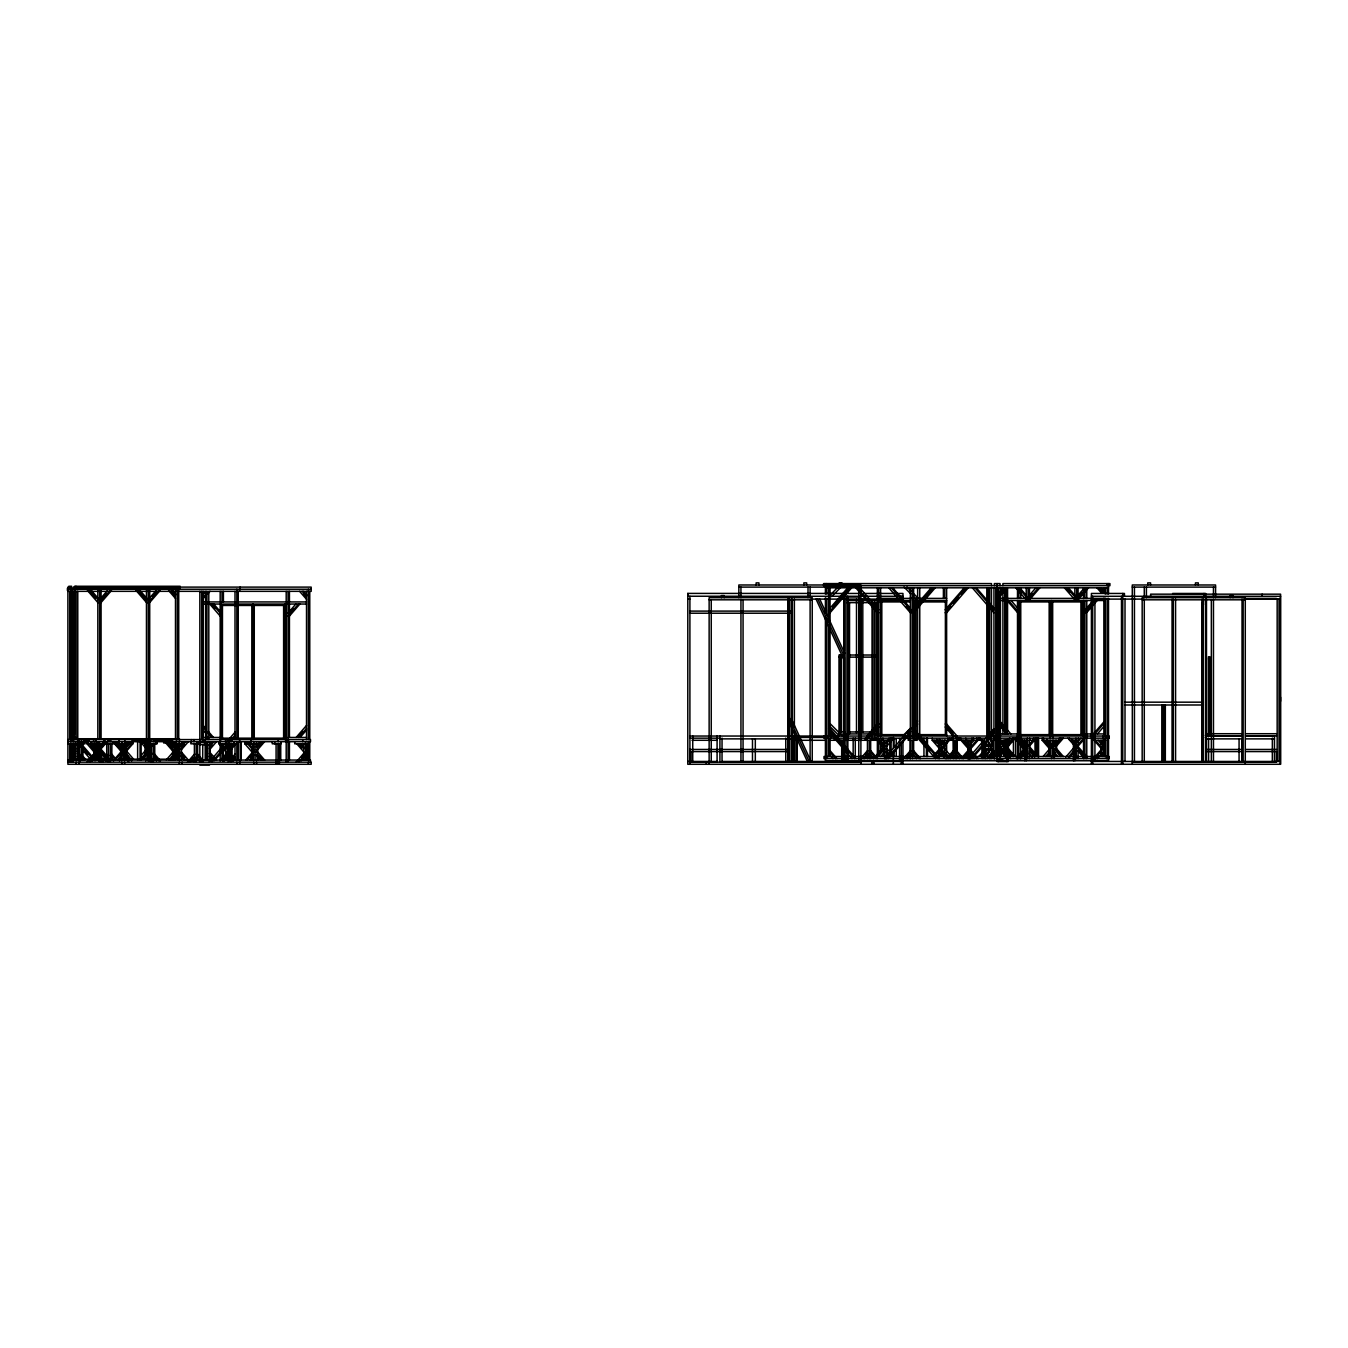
<?xml version="1.0" encoding="UTF-8"?>
<svg xmlns="http://www.w3.org/2000/svg" width="1348" height="1348" viewBox="0 0 1348 1348"><rect width="100%" height="100%" fill="white"/><g stroke="black" fill="none" stroke-linecap="round" stroke-linejoin="round"><path stroke-width="1.5" d="M860.243 593.457L687.8 593.406L687.783 596.237L902.958 596.288M851.683 587.812L830.065 612.767L828.649 612.767L828.649 609.768L847.673 587.812M829.677 596.305L829.677 593.474M935.242 587.812L913.624 612.767L912.208 612.767L912.208 609.768L931.232 587.812M1280.533 701.297L1280.533 697.152M986.787 756.514L990.78 748.528L993.223 748.528L989.23 756.514M991.555 754.846L993.223 751.527M70.652 595.479L74.966 590.491M75.252 593.154L70.652 598.478L74.359 595.816M99.668 599.54L107.503 590.491M101.083 599.54L106.307 593.508M110.098 590.491L99.668 602.522L101.083 602.522L111.496 590.491M148.297 599.54L156.132 590.491M152.324 596.524L156.233 592.008M158.727 590.491L148.297 602.522L149.712 602.522L160.126 590.491M201.678 596.338L206.008 591.334M205.132 595.327L201.678 599.321L205.402 596.659M207.71 593.996L210.002 591.334M77.341 745.444L80.594 741.686M77.678 746.691L82.009 741.686M77.426 748.342L80.88 744.349M77.678 749.673L84.604 741.686M100.072 743.81L95.759 748.797L97.174 748.797L100.409 745.056M96.685 747.955L99.921 744.214M88.715 759.817L95.236 752.285M87.013 762.159L94.849 753.33M102.448 744.298L96.685 750.954L98.084 750.954M90.131 759.817L95.337 754.172L93.922 754.172M92.793 757.323L95.101 754.661M105.7 743.506L101.083 748.831L99.668 748.831M89.608 762.159L93.922 757.172L95.337 757.172L92.102 760.912M102.751 760.828L108.514 754.172M108.767 755.503L106.458 758.166L101.083 752.285M105.262 760.912L108.514 757.172M106.677 760.912L108.834 758.419M123.595 745.444L126.847 741.686M123.932 746.691L128.245 741.686M123.662 748.342L129.442 741.686M113.771 760.053L121.606 751.207M124.522 748.797L128.852 743.81M123.932 749.673L130.84 741.686M115.187 760.053L122.095 752.066L120.68 752.066M118.085 759.497L121.539 755.503M117.765 760.053L122.095 755.049L120.68 755.049M132.845 741.686L132.845 743.81L125.937 751.796L124.522 751.796L131.447 743.81L131.447 741.686M119.45 760.912L121.606 758.419M150.454 743.338L148.297 745.832L149.712 745.832M141.254 755.301L146.46 749.286M151.751 744.837L148.297 748.831L152.021 746.169M141.237 758.301L146.46 752.285M141.355 759.817L146.578 753.785M145.685 760.828L151.448 754.172M148.263 759.497L150.555 756.835M148.213 760.912L151.448 757.172M149.628 760.912L151.785 758.419M288.034 613.087L295.852 604.039M289.432 613.087L293.358 608.571M298.447 604.039L288.034 616.087L289.432 616.087L299.863 604.039M166.36 759.817L175.493 749.286M181.121 745.444L184.373 741.686M168.955 759.817L175.493 752.285M181.458 746.691L185.788 741.686M170.37 759.817L172.982 756.801M181.205 748.342L184.659 744.349M171.297 760.053L178.206 752.066L179.621 752.066L172.713 760.053M181.458 749.673L188.383 741.686M176.049 757.559L178.206 755.049M175.307 760.053L179.621 755.049M187.49 762.159L194.398 754.172M190.051 760.828L192.36 758.166M190.068 762.159L194.398 757.172M192.562 760.912L194.735 758.419M209.294 745.444L212.546 741.686M209.631 746.691L213.961 741.686M209.378 748.342L211.687 745.68M209.631 749.673L216.556 741.686M209.075 762.159L235.007 732.217L235.007 735.216L211.67 762.159M214.45 760.575L229.564 743.136M232.311 739.968L235.058 736.8M232.362 745.056L229.126 748.797L227.711 748.797L232.041 743.81L232.109 758.082M234.619 743.81L227.711 751.796L229.126 751.796L234.889 745.141M220.112 760.828L225.874 754.172L227.29 754.172L223.835 758.166M222.639 760.912L225.874 757.172L227.29 757.172L224.054 760.912M228.098 762.159L235.007 754.172M231.822 759.497L234.114 756.835M230.693 762.159L235.007 757.172M233.187 760.912L235.344 758.419M245.724 760.053L252.632 752.066L254.047 752.066L247.139 760.053M262.034 741.686L257.721 746.691L256.305 746.691L260.619 741.686L260.518 743.81L261.933 743.81L259.625 746.472M259.76 745.68L263.214 741.686M250.475 757.559L252.632 755.049M264.629 741.686L257.721 749.673L256.305 749.673M249.717 760.053L254.047 755.049M296.105 737.457L306.518 725.426M298.818 735.957L302.727 731.442M298.683 737.457L306.518 728.426M300.099 737.457L306.619 729.925M296.105 762.159L303.907 753.144M301.413 757.643L304.025 754.644M298.683 762.159L303.907 756.144M301.413 760.66L304.025 757.643M828.649 612.767L850.268 587.812M916.337 606.634L931.283 589.379M912.208 612.767L933.827 587.812M964.241 587.812L945.218 609.768L946.633 609.768L965.657 587.812M950.626 606.533L945.218 612.767L946.633 612.767L968.252 587.812M953.322 603.415L958.731 597.181M961.427 594.047L966.836 587.812M868.348 736.042L878.778 724.011L877.363 724.011L866.949 736.042L866.949 738.165M870.943 736.042L878.778 727.01M999.02 592.8L1003.35 587.812M1000.435 592.8L1004.749 587.812M1001.328 593.137L1005.928 587.812M1007.344 587.812L1000.435 595.799L999.02 595.799M860.513 758.638L867.438 750.651M865.382 754.644L867.691 751.982M863.108 758.638L867.438 753.65M864.523 758.638L867.758 754.897M886.529 741.906L888.703 739.412M875.29 756.514L882.215 748.528L885.029 748.528L878.121 756.514M886.866 743.152L891.197 738.165M876.705 756.514L883.614 748.528M890.068 740.827L892.376 738.165M886.866 746.152L893.775 738.165M880.716 756.514L885.029 751.527L883.614 751.527M907.693 733.413L910.422 730.262M1028.035 596.861L1035.871 587.812M888.45 758.638L910.422 733.278M1029.451 596.861L1032.062 593.845M1038.466 587.812L1028.035 599.843L1028.035 587.812M1029.451 599.843L1039.881 587.812M903.463 758.638L910.372 750.651M907.187 755.975L910.641 751.982M906.058 758.638L910.372 753.65M907.474 758.638L910.709 754.897M940.971 745.276L945.302 740.288M932.816 756.514L939.741 748.528M934.535 755.975L939.994 749.859M938.259 753.313L940.55 750.651L939.152 750.651M942.387 756.514L942.387 748.393L951.317 738.165M935.9 757.391L939.152 753.65L940.55 753.65L937.315 757.391M1076.664 596.861L1084.5 587.812M1078.08 596.861L1082.006 592.328M1087.095 587.812L1076.664 599.843L1076.664 587.812M1078.08 599.843L1088.51 587.812M946.414 758.638L953.322 750.651M948.975 757.306L953.575 751.982M949.009 758.638L953.322 753.65M950.407 758.638L953.659 754.897M1093.194 600.517L1085.376 609.566L1086.774 609.566L1094.61 600.517M969.751 745.276L974.065 740.288M1090.583 606.533L1085.376 612.548L1086.774 612.548L1097.205 600.517M962.152 757.306L967.915 750.651M978.075 738.165L978.075 740.288L971.15 748.275L969.751 748.275L976.66 740.288L976.66 738.165M963.55 757.306L967.021 753.313M964.663 757.391L967.915 753.65M966.078 757.391L968.235 754.897M967.999 758.638L993.948 728.695L993.948 731.694L970.594 758.638L967.999 758.638L967.965 740.288M991.252 733.413L993.981 730.262M972.009 758.638L993.981 733.278M979.069 756.514L985.995 748.528L988.809 748.528L981.9 756.514M980.485 756.514L987.393 748.528M984.495 756.514L988.809 751.527M987.022 758.638L993.948 750.651M999.02 745.276L1003.35 740.288M990.746 755.975L994.201 751.982M1000.435 745.276L1004.749 740.288M989.617 758.638L993.948 753.65M1002.474 744.281L1005.928 740.288M991.033 758.638L994.268 754.897M1000.435 748.275L1007.344 740.288M1006.636 741.906L1009.888 738.165M1006.72 744.821L1012.483 738.165M1013.898 738.165L1006.973 746.152L1008.388 746.152L1015.297 738.165M1017.083 757.138L1023.604 749.606M1016.308 758.638L1023.216 750.651L1024.632 750.651L1017.706 758.638M1029.198 744.821L1034.961 738.165L1035.079 756.514M1028.777 745.613L1033.377 740.288L1033.377 738.165M1029.451 746.152L1036.376 738.165M1020.301 758.638L1024.632 753.65M1052.03 744.029L1055.265 740.288M1053.647 743.152L1055.804 740.659M1052.35 745.276L1056.68 740.288M1043.066 756.514L1049.974 748.528M1052.097 746.944L1055.551 742.95M1060.556 738.165L1053.647 746.152L1056.461 746.152L1063.387 738.165M1052.35 748.275L1059.275 740.288L1059.275 738.165M1045.66 756.514L1048.896 752.774M1055.063 746.152L1061.971 738.165M1047.059 756.514L1049.233 754.021M1077.76 741.906L1080.995 738.165M1065.712 757.138L1073.53 748.106M1077.827 744.821L1083.59 738.165M1068.307 757.121L1073.53 751.106M1078.08 746.152L1085.005 738.165M1069.722 757.121L1073.631 752.605M1093.43 733.935L1103.86 721.888L1105.276 721.888L1094.846 733.935M1097.44 733.935L1105.276 724.887L1103.86 724.887M1093.43 758.638L1103.86 746.607L1105.276 746.607L1094.846 758.638M1096.025 758.638L1098.637 755.621M1097.44 758.638L1105.276 749.589M830.183 595.007L838.17 587.02M831.615 596.591L841.135 587.054M902.655 736.042L910.827 727.886M913.556 725.157L917.634 721.079M913.641 728.055L917.634 724.061M978.817 756.514L982.81 752.521M738.839 587.105L860.9 587.105M1132.286 587.105L1215.576 587.105M1108.511 587.812L825.414 587.812L825.414 594.08M1004.311 588.655L1007.563 588.655L1007.563 731.829M67.889 589.228L311.186 589.228M67.889 591.334L311.186 591.334L311.186 587.105L73.618 587.105L73.618 589.228M199.841 592.193L202.672 592.193L202.672 741.686M863.613 593.457L902.958 593.457L902.958 599.102L901.29 599.102L901.29 596.288M1172.608 593.457L1205.651 593.457L1205.651 596.288M1091.408 596.288L1280.6 596.288M846.746 596.995L859.316 596.995L859.316 732.891M877.363 598.394L946.633 598.394M999.02 598.394L1105.276 598.394M1245.569 598.394L1276.421 598.394M687.783 599.102L689.906 599.102M811.125 599.102L859.316 599.102M899.183 599.102L861.086 599.102L861.119 732.318M1091.408 599.102L1143.205 599.102M1243.901 599.102L1280.347 599.102M709.132 599.809L812.237 599.809M1142.177 599.809L1245.282 599.809M846.999 600.517L910.473 600.517M946.717 600.517L913.742 600.517L913.775 608.15M999.02 600.517L1105.276 600.517M201.678 601.933L306.518 601.933M880.581 601.933L910.372 601.933M913.775 601.933L946.616 601.933M1019.678 601.933L1083.219 601.933M1203.663 601.933L1202.247 601.933L1202.247 761.452M99.246 602.522L97.831 602.522L87.418 590.491M147.876 602.522L146.46 602.522L136.047 590.491M846.999 602.64L878.677 602.64M201.678 604.039L306.518 604.039M1202.247 604.039L1203.663 604.039M221.241 605.454L285.911 605.454M877.363 609.768L878.778 609.768L861.119 589.379M1017.504 609.566L1018.92 609.566L1011.101 600.517M689.873 611.099L790.181 611.099M689.873 613.222L790.181 613.222M844 655.01L838.995 655.01L838.995 734.07L845.213 734.07M848.162 655.01L877.194 655.01M838.995 657.133L844 657.133M848.162 657.133L877.194 657.133M1208.465 658.902L1209.881 658.902M1125.007 702.173L1203.41 702.173M1125.007 704.987L1203.41 704.987M791.343 722.68L789.456 722.68L807.317 761.452M945.218 724.011L946.633 724.011L957.063 736.042M838.995 731.947L845.213 731.947M848.162 731.947L872.19 731.947M1206.477 733.716L1241.457 733.716M1245.569 733.716L1276.421 733.716M846.999 733.935L878.677 733.935M999.02 733.935L1018.92 733.935M1085.376 733.935L1105.276 733.935M880.581 734.643L904.407 734.643M946.616 734.643L913.775 734.643L913.927 738.165M1019.678 734.643L1083.219 734.643M1202.247 735.334L1203.663 735.334M1206.477 735.84L1241.457 735.84M1245.569 735.84L1276.421 735.84M689.906 736.042L1109.252 736.042L1109.252 738.165L823.881 738.165L823.881 736.042M1206.477 736.042L1241.508 736.042M1245.603 736.042L1274.467 736.042L1274.467 762.328M201.678 737.457L220.179 737.457M288.034 737.457L306.518 737.457M824.993 737.457L793.551 737.457L793.551 761.452M1202.247 737.457L1203.663 737.457M221.241 738.165L285.911 738.165M689.906 738.165L719.916 738.165M70.231 738.738L72.051 738.738L72.051 598.849M74.106 738.738L72.691 738.738L72.691 740.844M75.943 738.738L179.453 738.738L179.453 740.844M719.916 738.873L794.376 738.873M892.713 738.873L896.251 738.873L896.251 756.464M1206.477 738.873L1241.879 738.873L1241.879 761.452M1245.619 738.873L1274.467 738.873M67.889 739.58L310.495 739.58L310.495 741.686L67.889 741.686M691.996 740.288L717.052 740.288M793.551 740.288L826.29 740.288M829.189 740.288L893.353 740.288M932.226 738.165L932.226 740.288L960.113 740.288L960.113 738.165M960.989 738.165L960.989 740.288L978.075 740.288M995.144 740.288L990.965 740.288L991.066 738.165M998.851 740.288L1009.416 740.288L1009.416 738.165M1016.308 740.288L1017.706 740.288L1024.632 748.275L1023.216 748.275L1016.308 740.288L1016.308 738.165M1019.678 740.288L1033.377 740.288M1042.189 738.165L1042.189 740.288L1059.275 740.288M1093.464 740.288L1105.697 740.288M83.795 740.844L89.221 740.844M131.952 740.844L149.123 740.844M154.666 740.844L172.696 740.844M999.256 741.13L1008.388 741.13M199.841 742.546L210.221 742.546L210.221 744.652L199.841 744.652M116.417 742.967L113.822 742.967L120.73 750.954L122.146 750.954L115.776 743.81L115.776 741.686M148.432 742.967L141.22 742.967L141.22 740.844M173.252 742.967L163.681 742.967L163.681 740.844M883.614 743.152L885.029 743.152L880.716 738.165M67.889 743.81L85.076 743.81L85.076 741.686M87.013 741.686L87.013 743.81L104.082 743.81L104.082 741.686M115.776 743.81L117.192 743.81M118.506 743.81L132.845 743.81M156.84 743.81L156.84 741.686L156.89 743.81L147.909 743.81L147.909 741.686M176.184 743.81L182.148 743.81L182.148 741.686M199.79 743.81L190.843 743.81L190.843 741.686M218.966 741.686L218.966 743.81L236.844 743.81M244.847 741.686L244.847 743.81L248.773 743.81M250.61 743.81L259.389 743.81L259.389 741.686M308.355 743.81L294.723 743.81L294.723 741.686M942.387 748.275L940.971 748.275L947.897 740.288L947.897 738.165M1094.121 740.288L1101.03 748.275L1102.445 748.275L1102.445 740.288M77.19 748.831L78.605 748.831M149.712 749.286L148.297 749.286L152.206 753.802M787.889 749.454L689.772 749.454L689.772 764.282M1206.477 749.454L1241.457 749.454M1245.569 749.454L1276.421 749.454M77.19 751.207L78.605 751.207M689.772 751.577L787.889 751.577M1206.477 751.577L1241.457 751.577M1245.569 751.577L1276.421 751.577L1276.371 762.159L1245.569 762.159M95.337 751.796L93.922 751.796L87.013 743.81M227.29 751.796L225.874 751.796L218.966 743.81M253.188 751.796L251.773 751.796L244.847 743.81M256.305 752.066L257.721 752.066L264.629 760.053M71.141 754.172L69.725 754.172L72.034 756.835M969.128 756.514L823.999 756.514L823.999 758.638L1109.252 758.638L1109.252 756.514L1076.85 756.514M974.25 756.514L1024.834 756.514M1028.945 756.514L1074.12 756.514M125.937 757.172L124.522 757.172L128.852 762.159M229.126 757.172L227.711 757.172L230.946 760.912M76.769 759.194L91.293 759.194M96.837 759.194L106.762 759.194L106.711 742.883M123.679 759.194L149.123 759.194M156.739 759.194L179.453 759.194M1002.727 759.48L998.598 759.48L998.598 761.603M67.889 760.053L310.495 760.053L310.495 762.159M68.815 761.317L71.629 761.317M687.783 761.452L689.906 761.452M691.861 761.452L717.355 761.452M722.039 761.452L787.889 761.452L787.957 599.102M902.958 761.452L788.209 761.452L788.209 599.102M1091.408 761.452L1280.347 761.452M67.889 762.159L311.186 762.159L311.186 764.282L67.889 764.282L67.889 587.105L70.719 587.105L70.719 741.686M689.772 762.159L860.9 762.159M1132.337 762.159L1245.282 762.159M199.841 765.125L209.513 765.125M906.985 587.02L910.978 591.014M913.641 593.676L917.634 597.669M904.019 587.054L910.827 593.861M913.556 596.591L917.634 600.669M978.817 738.165L982.81 742.158M830.25 723.792L842.5 736.042M830.183 726.724L839.501 736.042M1100.945 587.812L1105.276 592.8M1100.625 589.059L1102.782 591.553M1098.35 587.812L1102.967 593.137M1096.952 587.812L1101.552 593.137M1068.425 587.812L1074.946 595.344M1067.009 587.812L1074.845 596.861M1065.83 587.812L1069.739 592.328M1064.415 587.812L1074.845 599.843L1074.845 587.812M1019.796 587.812L1026.317 595.344M1019.678 589.312L1026.216 596.861M1015.785 587.812L1026.216 599.843L1026.216 587.812M1008.506 600.517L1018.92 612.548L1017.504 612.548L1007.091 600.517M976.34 587.812L993.998 608.201M974.924 587.812L993.948 609.785M989.954 606.533L992.65 609.65M972.329 587.812L993.948 612.767M1098.131 740.288L1102.445 745.276M1095.536 740.288L1102.445 748.275M1071.593 739.412L1073.749 741.906M1078.08 746.607L1087.196 757.138M1077.979 748.106L1084.483 755.621M1071.643 740.827L1073.952 743.489M1067.919 738.165L1073.682 744.821M1079.394 751.106L1083.303 755.621M1077.979 751.106L1083.202 757.121M1063.387 756.514L1056.461 748.528L1053.647 748.528L1060.556 756.514M1055.063 748.528L1061.971 756.514M1046.739 739.412L1048.896 741.906M1046.2 740.288L1050.53 745.276M1045.374 740.827L1047.666 743.489M1046.958 742.782L1049.115 745.276M1053.647 751.527L1057.961 756.514M1042.189 740.288L1049.115 748.275L1050.53 748.275L1043.605 740.288L1043.605 738.165M892.764 587.812L910.439 608.201M1029.451 746.607L1038.583 757.138M891.365 587.812L910.372 609.768M1021.851 739.496L1024.16 742.158M1029.35 748.106L1035.854 755.621M906.395 606.533L909.091 609.65M1020.453 739.496L1023.907 743.489M1030.765 751.106L1033.377 754.122M888.77 587.812L910.372 612.767M1020.301 740.288L1024.632 745.276M1029.35 751.106L1034.573 757.121M1021.059 742.782L1023.216 745.276M1028.777 753.313L1032.231 757.306M1010.848 733.935L1000.435 721.888L999.02 721.888L1002.929 726.404M1008.27 733.935L1000.435 724.887L999.02 724.887L1006.855 733.935M1015.297 756.514L1008.388 748.528L1006.973 748.528L1013.898 756.514M1006.72 749.859L1012.483 756.514M1008.051 752.774L1010.208 755.268M1006.636 752.774L1009.888 756.514M1010.848 758.638L1000.435 746.607L999.02 746.607L1002.929 751.106M1008.27 758.638L1000.435 749.589L999.02 749.589L1006.855 758.638M857.159 587.812L878.778 612.767L877.363 612.767L855.744 587.812M986.652 740.659L988.809 743.152M981.63 739.496L987.393 746.152M979.069 738.165L985.995 746.152L988.809 746.152L985.354 742.158L985.388 758.638M965 740.288L968.235 744.029M963.584 740.288L967.915 745.276M962.405 740.288L968.167 746.944M978.075 758.638L971.15 750.651L969.751 750.651L976.66 758.638M960.989 740.288L967.915 748.275M946.532 725.51L953.036 733.042M946.633 727.01L954.468 736.042M969.751 753.65L974.065 758.638M945.218 727.01L953.053 736.042M963.483 758.638L956.575 750.651L955.159 750.651L962.068 758.638M955.159 753.65L959.473 758.638M939.32 739.412L942.555 743.152M936.793 739.496L940.264 743.489M944.392 748.528L950.155 755.183M936.237 740.288L940.55 745.276L939.152 745.276L934.821 740.288M944.392 751.527L948.722 756.514M933.642 740.288L935.95 742.95M938.259 745.613L940.55 748.275L939.152 748.275L932.226 740.288M948.15 757.306L942.387 750.651L940.971 750.651L947.897 758.638M944.072 752.774L947.307 756.514M940.971 753.65L945.302 758.638M939.556 758.638L913.624 728.695L912.208 728.695L938.157 758.638M915.006 733.278L930.103 750.701M912.208 731.694L935.563 758.638M920.532 758.638L913.624 750.651L912.208 750.651L919.134 758.638M912.208 753.65L916.539 758.638M878.121 738.165L885.029 746.152L882.215 746.152L875.29 738.165M886.866 748.528L893.775 756.514M876.705 738.165L883.614 746.152M886.866 751.527L891.197 756.514M886.529 752.774L888.703 755.268M877.599 758.638L870.673 750.651L869.275 750.651L876.183 758.638M869.275 753.65L873.588 758.638M855.997 758.638L830.065 728.695L828.649 728.695L854.598 758.638M831.43 733.278L845.162 749.117M828.649 731.694L852.003 758.638M836.973 758.638L830.065 750.651L828.649 750.651L835.575 758.638M828.649 753.65L832.98 758.638M303.603 591.334L306.855 595.091M302.205 591.334L306.518 596.338M303.317 593.996L305.625 596.659M299.61 591.334L306.518 599.321M213.759 604.039L220.28 611.588M212.344 604.039L220.179 613.087M211.164 604.039L215.073 608.555M209.749 604.039L220.179 616.087M172.578 590.491L175.813 594.232M171.162 590.491L175.493 595.479M171.129 591.823L174.6 595.816M168.567 590.491L175.493 598.478M300.789 743.81L304.025 747.55M299.374 743.81L303.704 748.797M299.34 745.141L301.649 747.803M296.779 743.81L303.704 751.796M140.04 590.491L147.876 599.54L146.46 599.54L138.625 590.491M137.445 590.491L145.264 599.523M249.717 741.686L254.047 746.691M259.76 756.059L263.214 760.053M247.139 741.686L254.047 749.673L252.632 749.673L245.724 741.686M262.034 760.053L257.721 755.049L256.305 755.049L260.619 760.053M91.411 590.491L99.246 599.54L97.831 599.54L90.013 590.491M88.816 590.491L95.337 598.023M221.561 743.81L225.874 748.797M232.581 758.166L229.126 754.172L227.711 754.172L232.328 759.497M205.705 728.426L203.093 725.426L201.678 725.426L205.587 729.942M208.3 731.442L213.523 737.457M208.199 732.941L212.108 737.457M201.678 728.426L205.587 732.941M209.631 752.066L216.556 760.053M209.378 753.397L211.687 756.059M209.631 755.049L213.961 760.053M209.294 756.312L212.546 760.053M209.614 757.643L212.209 760.66M203.413 760.828L197.65 754.172L196.235 754.172L203.144 762.159M196.235 757.172L200.549 762.159M175.307 741.686L179.621 746.691M172.713 741.686L179.621 749.673L178.206 749.673L171.297 741.686M181.458 752.066L188.383 760.053M181.205 753.397L184.659 757.391M181.458 755.049L185.788 760.053M169.747 742.967L172.999 746.708M181.121 756.312L184.373 760.053M168.348 742.967L172.662 747.955M167.152 742.967L172.915 749.623M165.753 742.967L172.662 750.954M144.64 742.091L146.797 744.585M154.7 754.172L160.463 760.828M143.225 742.091L146.46 745.832M154.447 755.503L159.047 760.828M140.697 742.175L146.46 748.831M154.363 758.419L156.537 760.912M148.297 752.285L150.909 755.284M126.678 751.207L133.604 759.194M117.765 741.686L122.095 746.691L120.68 746.691L117.445 742.95M126.678 754.206L131.009 759.194M115.187 741.686L122.095 749.673L120.68 749.673L113.771 741.686M131.7 760.828L125.937 754.172L124.522 754.172L127.976 758.166M123.932 752.066L130.84 760.053M126.358 755.453L129.593 759.194M123.662 753.397L129.442 760.053M123.932 755.049L128.245 760.053M123.595 756.312L126.847 760.053M111.749 754.172L116.366 759.497M111.496 755.503L114.951 759.497M111.429 758.419L113.586 760.912M107.604 756.801L101.083 749.286L99.668 749.286L107.486 758.317M93.231 743.506L95.523 746.169M91.934 742.967L95.169 746.708M99.668 752.285L106.189 759.817M90.518 742.967L94.849 747.955M91.007 743.81L95.337 748.797L93.922 748.797L89.608 743.81M103.847 759.986L98.084 753.33L96.685 753.33L102.448 759.986M90.232 745.629L93.686 749.623M102.937 760.828L97.174 754.172L95.759 754.172L102.667 762.159M99.331 759.665L95.759 757.172L100.072 762.159M77.965 740.103L71.141 732.217L69.725 732.217L75.185 738.519M83.424 746.404L95.708 760.592M83.374 747.988L94.293 760.592M71.141 735.216L73.887 738.384M84.873 751.072L87.62 754.24M69.725 735.216L73.854 739.968M83.458 751.072L90.333 758.991M83.205 756.531L85.514 759.194M77.678 752.066L84.604 760.053M77.426 753.397L80.88 757.391M77.678 755.049L82.009 760.053M77.341 756.312L80.594 760.053M69.725 757.172L71.882 759.665M990.729 738.165L993.223 743.152M989.23 738.165L993.223 746.152L990.78 746.152L987.579 739.766M819.753 599.102L844.775 653.477M817.882 599.102L843.764 655.364M816.046 599.102L843.764 659.357M811.024 761.452L791.343 718.686L789.456 718.686L809.154 761.452M1280.347 596.288L1280.347 764.282M1279.033 599.102L1279.033 761.452M1277.163 599.102L1277.163 761.452M1272.344 738.064L1272.344 762.328M1262.132 594.165L1262.132 596.288M1245.282 764.282L1245.282 597.686L1142.177 597.686L1142.177 762.159M1243.159 599.809L1243.159 762.159M1242.03 599.102L1242.03 761.452M1239.065 738.873L1239.065 761.452M1232.999 597.686L1232.999 595.58L1230.168 595.58L1230.168 597.686M1215.576 597.686L1215.576 584.981L1132.286 584.981L1132.337 764.282M1213.47 587.105L1213.47 597.686M1213.47 599.809L1213.47 762.159M1211.347 599.809L1211.347 762.159M1209.881 735.84L1209.881 656.779L1208.465 656.779L1208.465 735.84M1208.6 738.064L1208.6 762.328M1206.477 599.102L1206.477 762.159M1205.651 599.102L1205.651 761.452M1203.966 593.457L1203.966 596.288M1203.41 599.102L1203.41 761.452M1202.13 599.102L1202.13 761.452M1198.288 584.981L1198.288 582.875L1195.457 582.875L1195.457 584.981M1175.574 599.102L1175.574 761.452M1173.333 599.102L1173.333 761.452M1172.052 599.102L1172.052 761.452M1165.329 704.987L1165.329 761.452M1164.049 704.987L1164.049 761.452M1163.088 704.987L1163.088 761.452M1161.808 704.987L1161.808 761.452M1150.569 584.981L1150.569 582.875L1147.738 582.875L1147.738 584.981M1150.619 596.288L1150.619 594.165L1280.6 594.165L1280.6 764.282L687.783 764.282L687.8 593.406M1146.407 587.105L1146.407 597.686M1144.284 587.105L1144.284 597.686M1144.284 599.809L1144.284 762.159M1134.443 587.105L1134.443 762.159M1125.007 599.102L1125.007 761.452M1124.451 596.288L1124.451 593.457L1091.408 593.457L1091.408 764.282M1122.766 593.457L1122.766 764.282M1121.485 596.288L1121.485 764.282M1108.511 583.583L1108.511 594.08M1108.511 598.242L1108.511 736.075M1108.511 738.165L1108.511 756.835M1108.511 758.638L1108.511 760.761L825.414 760.761L825.414 617.047M1107.837 736.042L1107.837 738.165M1107.837 756.514L1107.837 758.638M1107.112 583.583L1107.112 585.689M1107.112 587.812L1107.112 594.08M1107.112 598.242L1107.112 736.042M1107.112 738.165L1107.112 756.514M1106.422 736.042L1106.422 738.165M1106.422 756.514L1106.422 758.638M1105.276 587.812L1105.276 594.08M1105.276 598.242L1105.276 736.042M1105.276 738.165L1105.276 756.514M1104.282 740.288L1104.282 748.393M1104.282 752.454L1104.282 756.514M1103.86 587.812L1103.86 591.991M1103.86 598.242L1103.86 733.952M1103.86 738.165L1103.86 756.514M1102.866 736.042L1102.866 738.165M1102.445 752.454L1102.445 756.514M1101.03 740.288L1101.03 744.349M1101.03 748.393L1101.03 756.514M1094.93 599.102L1094.93 761.452M1092.689 596.288L1092.689 764.282M1092.049 738.165L1092.049 740.288M1086.774 587.812L1086.774 598.394M1086.774 600.517L1086.774 758.638M1084.955 587.812L1084.955 598.394M1084.955 600.517L1084.955 758.638M1083.539 587.812L1083.539 598.394M1083.539 600.517L1083.539 758.638M1083.219 600.517L1083.219 736.042M1081.989 601.933L1081.989 734.643M1080.928 601.933L1080.928 734.643M1078.383 738.165L1078.383 740.288L1069.587 740.288L1069.587 738.165M1078.08 587.812L1078.08 596.17M1078.08 740.288L1078.08 758.638M1076.243 740.288L1076.243 758.638M1075.94 738.165L1075.94 740.288M1074.845 740.288L1074.845 760.761M1073.429 740.288L1073.429 760.761M1056.461 744.349L1056.461 750.432M1056.36 744.349L1056.36 750.432M1054.995 752.454L1055.063 756.514M1054.069 756.514L1054.069 758.638M1053.58 740.288L1053.58 756.514M1052.67 601.933L1052.67 734.643M1052.67 736.042L1052.67 738.165M1052.35 740.288L1052.35 756.514M1051.625 756.514L1051.625 758.638M1051.44 600.517L1051.44 736.042M1050.53 740.288L1050.53 756.514M1050.227 601.933L1050.227 734.643M1050.21 736.042L1050.21 738.165M1049.165 601.933L1049.165 734.643M1049.115 740.288L1049.115 756.514M1038.583 738.165L1038.583 756.514M1037.522 738.165L1037.522 756.514M1036.14 738.165L1036.14 756.514M1029.754 738.165L1029.754 740.288M1029.451 587.812L1029.451 596.17M1029.451 740.288L1029.451 758.638M1027.614 740.288L1027.614 758.638M1027.311 738.165L1027.311 740.288M1026.216 740.288L1026.216 760.761M1024.8 740.288L1024.8 760.761M1024.632 740.288L1024.632 756.514M1023.216 740.288L1023.216 756.514M1020.756 587.812L1020.756 598.394M1020.756 600.517L1020.756 758.638M1019.829 601.933L1019.829 734.643M1018.92 587.812L1018.92 598.394M1018.92 600.517L1018.92 758.638M1017.706 738.165L1017.706 740.288M1017.504 587.812L1017.504 598.394M1017.504 600.517L1017.504 758.638M1015.55 738.165L1015.55 756.514M1013.426 738.165L1013.426 756.514M1008.388 744.972L1008.388 756.514M1008.27 759.48L1008.27 761.603L997.183 761.603L997.183 583.583M1007.563 739.007L1007.596 756.514M1006.973 744.972L1006.973 748.831M1006.855 759.48L1006.855 761.603M1006.535 740.204L1006.535 756.514M1006.147 588.655L1006.147 733.935M1005.153 740.204L1005.153 754.476M1004.732 590.761L1004.732 733.935M1004.091 742.243L1004.091 756.514M1003.603 743.051L1003.603 750.752M1002.912 585.689L1002.912 583.583L1109.926 583.583L1109.926 585.689L823.594 585.689L823.594 583.583L991.471 583.583L991.471 585.689M1002.912 588.655L1002.912 733.935M1001.16 746.893L1001.16 756.514M1000.435 587.812L1000.435 736.042M1000.435 738.165L1000.435 756.514M1000.014 585.689L1000.014 583.583L994.369 583.583L994.369 585.689M1000.014 594.974L1000.014 733.935M1000.014 736.042L1000.014 738.165M1000.014 739.833L1000.014 744.349M1000.014 750.533L1000.014 758.638M998.598 587.812L998.598 736.042M998.598 738.165L998.598 756.514M995.768 587.812L995.768 736.042M995.768 738.165L995.768 756.514M994.369 736.042L994.369 738.165M993.948 587.812L993.948 736.042M993.948 738.165L993.948 756.514M993.223 740.288L993.223 752.454M991.471 587.812L991.471 736.042M990.78 744.349L990.78 750.432M990.645 744.349L990.645 750.432M989.634 587.812L989.634 736.042M988.809 742.31L988.809 752.454M988.219 587.812L988.219 736.042M987.528 738.165L987.528 740.288M987.393 752.454L987.393 756.514M986.803 587.812L986.803 736.042M983.973 758.638L983.973 740.288L979.996 740.288L979.996 738.165M982.524 740.288L982.524 754.56M982.136 740.288L982.136 758.638M980.384 738.165L980.384 740.288M973.357 738.165L973.357 740.288M971.942 738.165L971.942 740.288M971.15 740.288L971.217 756.599M969.802 740.288L969.802 758.638M967.915 740.288L967.915 756.514M965.825 738.165L965.825 740.288M959.203 738.165L959.203 740.288M958.714 738.165L958.714 740.288M957.299 738.165L957.299 740.288M956.928 740.288L956.928 752.521M956.642 740.204L956.575 758.638M956.372 736.042L956.372 738.165M955.648 736.042L955.648 738.165M955.159 740.288L955.159 758.638M953.676 740.288L953.676 752.521M953.137 740.204L953.322 758.638M952.918 736.042L952.918 738.165M952.598 738.165L952.598 740.288M951.183 738.165L951.166 740.288M949.312 738.165L949.312 740.288M946.633 587.812L946.616 736.042M946.633 741.99L946.633 752.386M945.386 601.933L945.386 734.643M944.796 587.812L944.796 598.394M944.796 744.079L944.796 750.314M944.392 740.288L944.392 756.514M943.398 587.812L943.398 598.394M942.387 740.288L942.555 744.349M940.971 740.288L940.971 756.514M939.152 740.288L939.152 756.514M927.458 738.165L927.458 756.514M926.396 738.165L926.396 756.514M923.953 738.165L923.953 756.514M919.757 587.779L919.757 736.042M917.634 587.779L917.634 736.042M917.179 738.165L917.179 740.288L908.181 740.288L908.181 738.165M916.067 601.933L916.067 734.643M915.764 738.165L915.764 740.288M914.938 600.517L914.938 606.769M914.938 610.947L914.938 736.042M914.837 600.517L914.837 736.042M914.348 738.165L914.348 740.288M913.775 612.295L913.775 730.481M913.624 587.812L913.624 736.042M913.658 740.204L913.624 756.514M912.512 736.042L912.512 738.165M912.512 756.514L912.512 758.638M912.208 587.812L912.208 736.042M912.208 740.288L912.208 756.514M910.372 587.812L910.372 736.042M910.389 756.514L910.372 740.288L910.321 758.638M910.069 736.042L910.069 738.165M910.069 756.514L910.069 758.638M909.647 738.165L909.647 740.288M902.958 740.642L902.958 764.282M901.29 742.731L901.29 764.282M899.571 738.569L899.571 761.452M894.01 738.873L894.01 746.691M894.01 750.6L894.01 756.464M893.353 737.457L893.353 747.988M893.353 751.83L893.353 764.282M891.112 740.288L891.112 753.751M890.455 738.165L890.455 740.288M889.832 742.209L889.832 753.751M889.057 738.165L889.057 740.288M886.866 740.288L886.866 756.514M885.029 740.288L885.029 756.514M883.614 740.288L883.614 748.393M883.614 752.454L883.614 756.514M882.94 738.165L882.94 740.288M882.215 743.152L882.215 750.432M881.811 601.933L881.811 734.643M880.615 587.812L880.615 598.394M880.615 741.99L880.615 752.386M878.778 587.812L878.778 735.755M878.778 739.917L878.778 754.476M877.363 587.812L877.363 735.755M877.363 739.917L877.363 756.548M876.251 602.64L876.251 733.935M875.155 738.165L875.155 740.288M874.566 600.517L874.566 736.042M874.229 738.165L874.229 740.288M873.892 761.452L873.892 764.282M872.897 602.64L872.897 733.935M872.813 738.165L872.813 740.288M872.038 606.802L872.038 731.846M872.004 761.452L872.004 764.282M871.583 736.042L871.415 740.288M870.673 740.288L870.673 758.638M869.275 740.288L869.275 758.638M868.921 736.042L868.921 738.165M867.438 740.288L867.438 758.638M866.713 738.165L866.713 740.288M865.298 738.165L865.298 740.288M862.804 599.102L862.804 732.318M860.9 764.282L860.9 584.981L738.839 584.981L738.839 597.686M858.777 587.105L858.777 762.159M856.502 599.102L856.502 732.891M855.272 738.165L855.272 756.514M853.166 738.165L853.166 756.514M849.543 602.64L849.543 733.935M848.684 602.64L848.684 733.935M847.858 596.288L847.858 761.452M846.948 596.288L846.948 761.452M845.061 596.288L845.061 761.452M844.337 599.102L844.337 651.135M844.337 657.386L844.337 736.48M843.764 599.102L843.764 761.452M842.989 740.288L842.989 761.452M841.978 584.981L841.978 582.875L839.164 582.875L839.164 584.981M841.691 740.288L841.691 761.452M841.54 657.133L841.54 731.947M840.68 657.133L840.68 731.947M839.855 655.01L839.855 734.07M835.76 738.165L835.76 740.288M834.345 738.165L834.345 740.288M831.059 736.042L831.059 738.165M830.065 587.812L830.065 736.042M830.065 738.165L830.065 756.514M828.649 587.812L828.649 621.209M828.649 625.388L828.649 736.042M828.649 738.165L828.649 756.514M828.228 736.042L828.228 738.165M826.813 587.812L826.813 594.08M826.813 598.242L826.813 614.958M826.813 619.136L826.813 736.042M826.813 738.165L826.813 758.638M826.408 583.583L826.408 585.689M825.414 597.787L825.414 612.868M824.993 583.583L824.993 585.689M812.237 762.159L812.237 597.686L709.132 597.686L709.132 764.282M810.114 587.105L810.114 597.686M810.114 599.809L810.114 762.159M808.008 587.105L808.008 597.686M806.66 584.981L806.66 582.875L803.846 582.875L803.846 584.981M797.089 740.288L797.089 761.452M796.617 738.873L796.617 762.328M794.848 737.457L794.848 761.452M794.376 599.102L794.376 726.623M794.376 730.801L794.376 762.328M793.096 738.873L793.096 762.328M792.321 599.102L792.321 723.994M792.321 728.156L792.321 761.452M791.377 599.102L791.377 719.832M791.377 723.994L791.377 761.452M789.507 599.102L789.507 761.452M788.799 599.102L788.799 761.452M787.889 736.042L787.889 762.328M785.766 738.064L785.766 762.328M758.941 584.981L758.941 582.875L756.127 582.875L756.127 584.981M755.318 738.873L755.318 761.452M752.487 738.873L752.487 761.452M743.068 599.809L743.068 762.159M740.945 587.105L740.945 597.686M740.945 599.809L740.945 762.159M724.247 597.686L724.247 595.58L721.416 595.58L721.416 597.686M722.039 738.064L722.039 762.328M719.916 736.042L719.916 762.328M717.085 736.042L717.085 762.159M711.255 599.809L711.255 762.159M706.318 762.159L706.318 764.282M692.737 736.042L692.737 762.159M691.895 751.577L691.895 762.159M689.906 596.288L689.906 764.282M309.77 591.334L309.77 739.58M309.77 741.686L309.77 760.053M308.355 589.228L308.355 739.58M308.355 741.686L308.355 760.053M308.355 762.159L308.355 764.282M306.94 743.81L306.94 760.053M306.518 591.334L306.518 739.58M305.524 741.686L305.524 760.053M303.704 743.81L303.704 760.053M302.71 739.58L302.71 741.686M289.432 591.334L289.432 601.933M289.432 604.039L289.432 737.204M289.432 741.366L289.432 760.087M288.034 591.334L288.034 601.933M288.034 604.039L288.034 762.159M286.197 591.334L286.197 601.933M286.197 604.039L286.197 762.159M285.911 604.039L285.911 739.58M284.849 604.039L284.849 739.58M283.619 605.454L283.619 738.165M281.041 741.686L281.041 743.81L272.245 743.81L272.245 741.686M280.738 743.81L280.738 760.12M279.339 743.81L279.339 764.282M278.227 739.58L278.227 741.686M277.924 743.81L277.924 764.282M276.087 743.81L276.087 764.282M274.689 741.686L274.689 743.81M257.721 743.81L257.721 760.053M256.558 741.686L256.558 743.81M256.558 762.159L256.558 764.282M255.884 743.81L255.884 760.053M254.267 605.454L254.267 738.165M254.047 743.81L254.047 760.053M253.744 741.686L253.744 743.81M253.744 762.159L253.744 764.282M253.036 604.039L253.036 739.58M252.632 743.81L252.632 760.053M251.823 605.454L251.823 738.165M251.773 747.87L251.773 760.053M250.913 739.58L250.913 741.686M249.043 741.686L249.043 743.81M241.241 741.686L241.241 760.053M240.079 587.105L240.079 589.228M240.197 741.686L240.197 760.053M239.674 589.228L239.674 591.334M239.674 739.58L239.674 741.686M239.674 760.053L239.674 764.282M238.259 591.334L238.259 739.58M238.259 741.686L238.259 760.053M236.844 589.228L236.844 739.58M236.844 741.686L236.844 760.053M236.844 762.159L236.844 764.282M235.007 591.334L235.007 739.58M235.007 743.742L235.007 760.053M234.03 741.686L234.03 743.81M231.199 739.58L231.199 741.686M230.71 743.81L230.71 756.093M229.328 741.686L229.126 760.053M227.711 743.81L227.711 760.053M225.874 743.81L225.874 760.053M225.571 739.58L225.571 741.686M223.414 591.334L223.414 601.933M223.414 749.69L223.414 757.997M222.454 605.454L222.454 738.165M221.999 591.334L221.999 601.933M221.999 745.528L221.999 760.087M220.179 591.334L220.179 601.933M220.179 604.039L220.179 760.087M212.074 741.686L212.074 743.81L210.659 743.81L210.659 741.686M210.254 741.686L210.254 760.053M209.631 744.652L209.631 760.053M208.805 739.58L208.805 592.193L205.57 592.193L205.57 739.58M207.794 744.652L207.794 760.053M207.407 742.546L207.407 744.652M206.969 592.193L206.969 739.58M206.379 744.652L206.379 760.053M206.261 744.652L206.261 760.053M205.958 741.686L205.958 743.81M205.199 744.652L205.199 760.053M204.542 741.686L204.542 743.81M203.733 739.58L203.733 741.686M203.093 591.334L203.093 737.491M202.756 744.652L202.672 760.053M201.678 591.334L201.678 739.58M199.841 591.334L199.841 758.132M198.375 741.686L198.375 743.81M197.65 743.81L197.65 760.12M196.96 741.686L196.96 743.81M196.235 743.81L196.235 762.159M194.398 743.81L194.398 762.159M193.944 739.58L193.944 741.686M191.399 739.58L191.399 741.686M182.148 762.159L182.148 764.282M181.458 743.81L181.458 760.053M179.621 743.81L179.621 760.053M179.318 741.686L179.318 743.81M179.318 762.159L179.318 764.282M178.728 590.491L178.728 738.738M178.206 743.81L178.206 760.053M177.313 590.491L177.313 738.738M177.313 746.961L177.313 759.194M176.504 739.58L176.504 741.686M175.914 744.989L175.914 757.172M175.493 590.491L175.493 738.738M175.493 746.961L175.493 755.116M174.617 741.686L174.617 743.81M174.499 742.967L174.499 759.194M172.662 742.967L172.662 759.194M155.492 741.686L155.492 743.81M154.75 743.81L154.75 760.12M153.369 739.58L153.369 741.686M153.352 743.81L153.352 762.159M151.515 743.81L151.515 762.159M150.824 739.58L150.824 741.686M149.712 590.491L149.712 738.755M149.729 739.58L149.729 741.686M149.712 742.967L149.712 757.239M149.375 741.686L149.375 743.81M148.297 590.491L148.297 738.755M148.297 742.967L148.297 759.345M146.881 742.967L146.881 759.345M146.46 590.491L146.46 738.755M145.045 742.967L145.045 759.345M143.663 740.844L143.663 742.967M141.136 741.686L141.136 760.053M140.074 741.686L140.074 760.053M137.631 741.686L137.631 760.053M126.678 749.05L126.678 757.172M125.937 751.931L125.937 760.053M124.825 739.58L124.606 743.81M124.842 751.089L124.842 755.15M124.606 762.159L124.606 764.282M124.522 747.87L124.522 760.053M123.932 743.81L123.932 760.053M122.095 743.81L122.095 760.053M121.792 741.686L121.792 743.81M121.792 762.159L121.792 764.282M121.606 749.05L121.606 753.111M120.68 743.81L120.68 760.053M118.961 739.58L118.961 741.686M113.923 741.686L113.923 743.81L104.959 743.81L105.009 740.844L103.594 740.844L103.594 742.967L105.009 742.967L97.174 751.796L95.759 751.796L102.667 743.81L102.667 741.686M112.507 741.686L112.507 743.81M111.935 743.742L111.783 760.12M110.688 739.58L110.688 741.686M110.368 743.81L110.368 762.159M109.778 739.58L109.778 741.686M108.43 743.742L108.531 762.159M108.143 739.58L108.143 741.686M107.806 739.58L107.806 741.686M106.391 741.686L106.391 743.81M101.083 590.491L101.083 738.755M101.083 747.045L101.083 757.239M99.668 590.491L99.668 738.755M99.668 742.967L99.668 757.29M98.252 742.967L98.252 755.251M98.084 742.967L98.084 755.15M97.831 590.491L97.831 738.755M97.107 743.81L97.107 760.12M96.685 742.967L96.685 747.028M96.685 751.089L96.685 755.15M96.062 739.58L96.062 741.686M95.759 743.81L95.759 760.053M94.849 742.967L94.849 747.028M94.849 751.089L94.849 755.15M93.871 743.81L93.871 760.12M93.619 739.58L93.619 741.686M87.923 740.844L87.923 742.967M83.66 741.686L83.66 743.81M82.936 743.81L82.936 760.12M81.402 739.58L81.537 741.686M81.52 743.81L81.52 756.043M79.684 745.848L79.684 762.159M79.212 746.961L79.212 753.077M78.993 739.58L78.993 741.686M78.976 762.159L78.976 764.282M78.673 739.58L78.673 741.686M78.605 747.651L78.605 754.206M78.268 741.686L78.268 743.81M78.15 746.961L78.15 753.077M77.78 591.334L77.78 738.738M77.544 741.686L77.678 760.053M76.853 591.334L76.853 739.58M76.145 762.159L76.145 764.282M75.943 586.262L75.943 588.368M75.842 743.81L75.842 760.053M75.437 741.686L75.437 743.81M75.016 587.105L75.016 589.228M75.016 591.334L75.016 739.58M74.528 588.368L74.528 586.262L180.143 586.262L180.143 588.368L67.4 588.368L67.4 590.491M74.528 591.334L74.528 734.525M73.618 591.334L73.618 739.58M73.247 739.58L73.247 741.686M73.247 743.81L73.247 762.159M73.18 739.58L73.18 741.686M73.18 760.053L73.18 762.159M72.051 590.491L72.051 594.67M71.865 743.81L71.865 760.053M71.629 588.368L71.629 586.262L68.815 586.262L68.815 588.368M71.629 591.334L71.781 741.686M71.629 759.194L71.781 762.159M71.141 591.334L71.141 739.58M71.141 743.742L71.141 753.936M70.719 743.355L70.804 762.159M69.725 591.334L69.725 739.58M69.725 743.742L69.725 760.053M910.372 728.695L910.372 731.678L887.035 758.638L884.44 758.638L910.372 728.695M847.724 589.379L832.778 606.634L847.724 589.379M994.369 758.638L994.369 756.514L994.285 758.638M951.671 740.288L951.671 738.165L951.536 740.288M880.682 736.042L880.682 600.517L880.581 736.042M221.241 739.58L221.241 604.039L221.139 739.58M205.199 741.686L205.199 739.58L205.132 741.686M74.426 760.053L74.426 743.81L74.309 760.053"/></g></svg>
